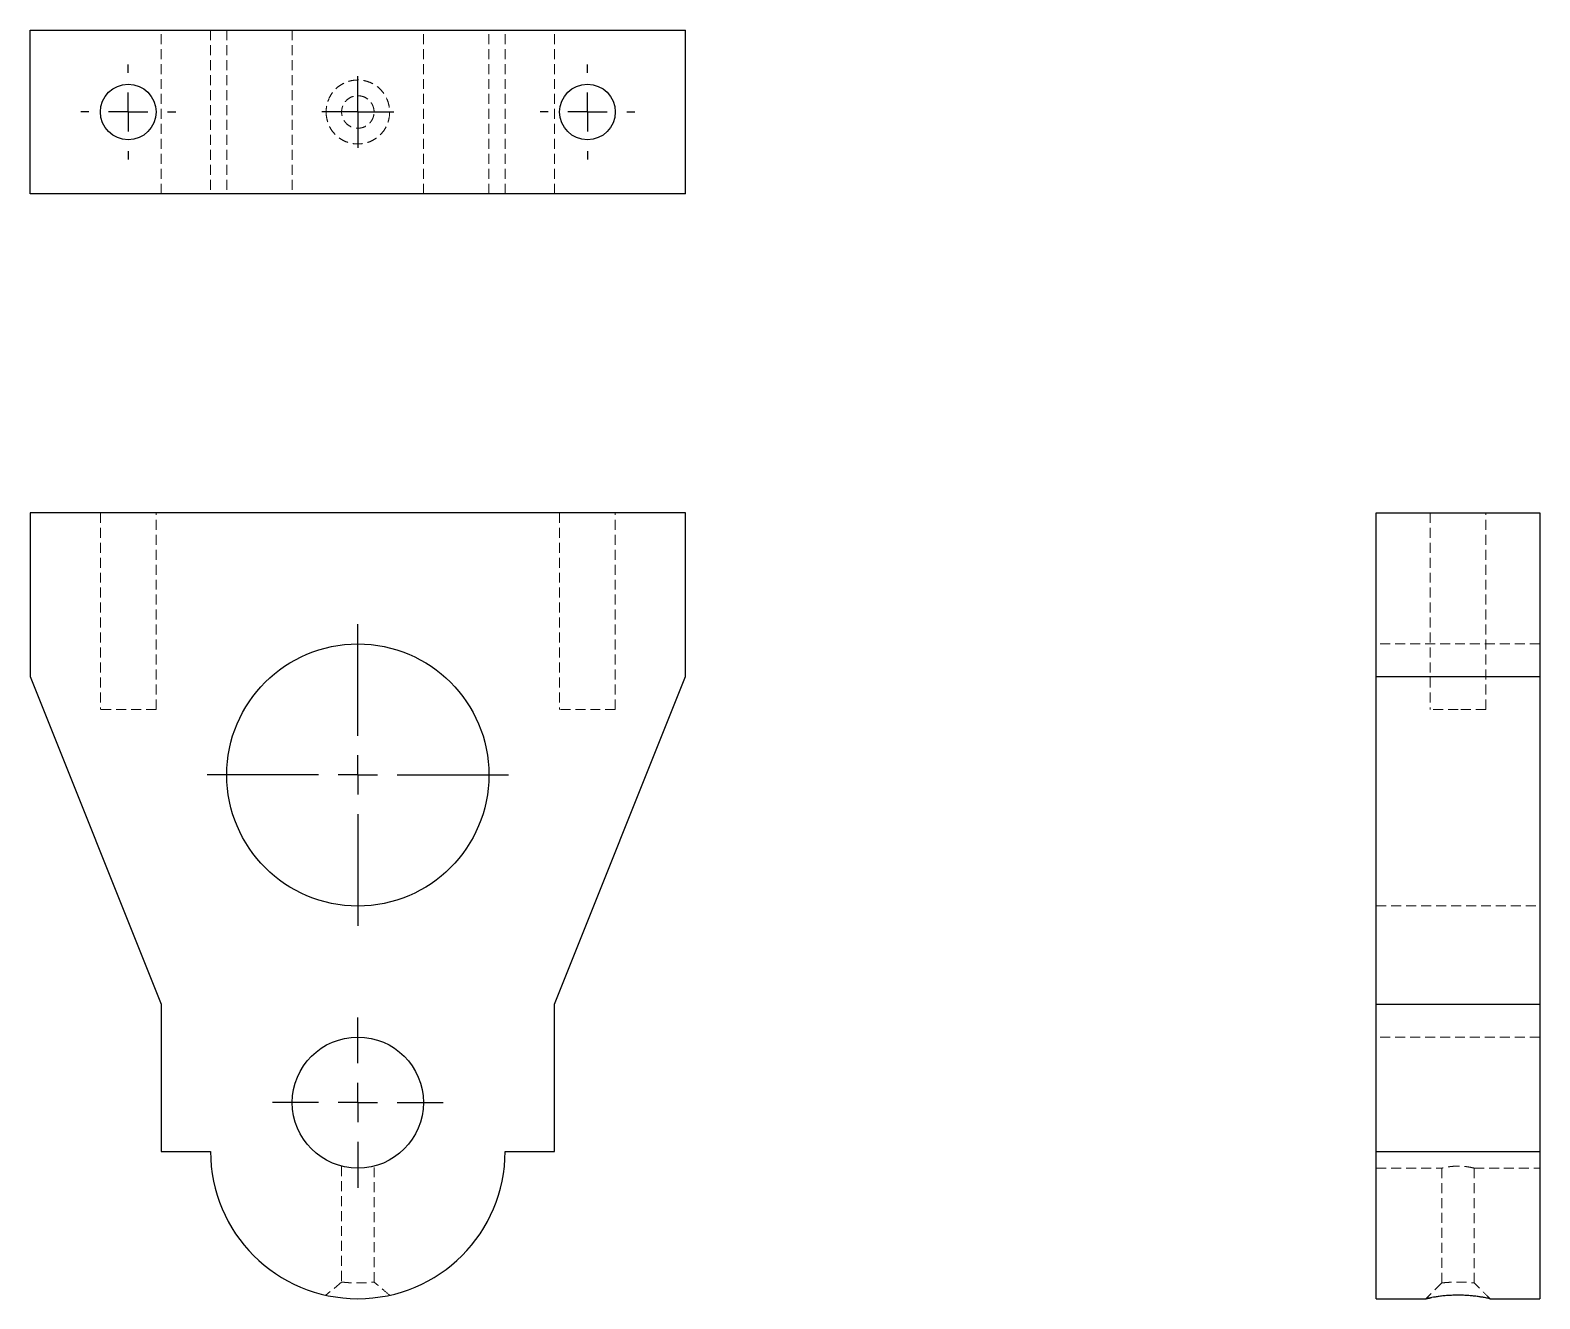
# Model space of a CAD drawing. Header units: millimetres. Extents: x 41 to 233, y 7 to 168.
import ezdxf

# ---------------------------------------------------------------- set-up
doc = ezdxf.new("R2010")
doc.units = ezdxf.units.MM
doc.linetypes.add('HIDDEN', pattern=[1.905, 1.27, -0.635])
doc.layers.add('10', color=7, linetype='Continuous')

# ---------------------------------------------------------------- blocks, each defined once
blk = doc.blocks.new('SW_CENTERMARKSYMBOL_0')
at = {"layer": '10', "color": 0}
for p, q in [((0, 5), (0, 10.84)), ((0, 0), (0, 2.5)), ((-5, 0), (-10.84, 0)), ((0, 0), (-2.5, 0)), ((0, 0), (0, -2.5)), ((0, 0), (2.5, 0)), ((5, 0), (10.84, 0)), ((0, -5), (0, -10.84))]:
    blk.add_line(p, q, dxfattribs=at)
blk = doc.blocks.new('SW_CENTERMARKSYMBOL_1')
at = {"layer": '10', "color": 0}
for p, q in [((0, 5), (0, 19.18)), ((0, 0), (0, 2.5)), ((-5, 0), (-19.18, 0)), ((0, 0), (-2.5, 0)), ((0, 0), (0, -2.5)), ((0, 0), (2.5, 0)), ((5, 0), (19.18, 0)), ((0, -5), (0, -19.18))]:
    blk.add_line(p, q, dxfattribs=at)
blk = doc.blocks.new('SW_CENTERMARKSYMBOL_2')
at = {"layer": '10', "color": 0}
for p, q in [((0, 2.5), (0, 4.57)), ((0, 0), (0, 2.5)), ((-2.5, 0), (-4.57, 0)), ((0, 0), (-2.5, 0)), ((0, 0), (0, -2.5)), ((0, 0), (2.5, 0)), ((2.5, 0), (4.57, 0)), ((0, -2.5), (0, -4.57))]:
    blk.add_line(p, q, dxfattribs=at)
blk = doc.blocks.new('SW_CENTERMARKSYMBOL_3')
at = {"layer": '10', "color": 0}
for p, q in [((0, 5), (0, 6.04)), ((0, 0), (0, 2.5)), ((-5, 0), (-6.04, 0)), ((0, 0), (-2.5, 0)), ((0, 0), (0, -2.5)), ((0, 0), (2.5, 0)), ((5, 0), (6.04, 0)), ((0, -5), (0, -6.04))]:
    blk.add_line(p, q, dxfattribs=at)
blk = doc.blocks.new('SW_CENTERMARKSYMBOL_4')
at = {"layer": '10', "color": 0}
for p, q in [((0, 5), (0, 6.04)), ((0, 0), (0, 2.5)), ((-5, 0), (-6.04, 0)), ((0, 0), (-2.5, 0)), ((0, 0), (0, -2.5)), ((0, 0), (2.5, 0)), ((5, 0), (6.04, 0)), ((0, -5), (0, -6.04))]:
    blk.add_line(p, q, dxfattribs=at)

msp = doc.modelspace()

# ---------------------------------------------------------------- linework, layer by layer
at = {"color": 7, "linetype": 'Continuous', "lineweight": 25}
for p, q in [((41.31, 147.59), (41.31, 168.41)), ((41.31, 168.41), (124.69, 168.41)), ((124.69, 147.59), (124.69, 168.41)), ((124.69, 147.59), (41.31, 147.59)), ((41.31, 107), (41.31, 86.19)), ((124.69, 107), (41.31, 107)), ((124.69, 86.19), (124.69, 107)), ((212.59, 86.19), (212.59, 107)), ((212.59, 107), (233.41, 107)), ((233.41, 107), (233.41, 86.19)), ((41.31, 86.19), (57.98, 44.49)), ((108.02, 44.49), (124.69, 86.19)), ((212.59, 86.19), (233.41, 86.19)), ((212.59, 44.49), (212.59, 86.19)), ((233.41, 86.19), (233.41, 44.49)), ((57.98, 44.49), (57.98, 25.75)), ((108.02, 25.75), (108.02, 44.49)), ((212.59, 44.49), (233.41, 44.49)), ((212.59, 25.75), (212.59, 44.49)), ((233.41, 44.49), (233.41, 25.75)), ((57.98, 25.75), (64.25, 25.75)), ((101.75, 25.75), (108.02, 25.75)), ((212.59, 25.75), (233.41, 25.75)), ((212.59, 7), (212.59, 25.75)), ((233.41, 25.75), (233.41, 7)), ((212.59, 7), (218.93, 7)), ((227.06, 7), (233.41, 7))]:
    msp.add_line(p, q, dxfattribs=at)
at = {"color": 7, "linetype": 'HIDDEN', "lineweight": 18}
for p, q in [((57.98, 147.59), (57.98, 168.41)), ((64.25, 168.41), (64.25, 147.59)), ((66.32, 168.41), (66.32, 147.59)), ((74.66, 168.41), (74.66, 147.59)), ((91.34, 147.59), (91.34, 168.41)), ((99.68, 147.59), (99.68, 168.41)), ((101.75, 147.59), (101.75, 168.41)), ((108.02, 147.59), (108.02, 168.41)), ((50.24, 107), (50.24, 81.98)), ((57.32, 81.98), (57.32, 107)), ((108.68, 107), (108.68, 81.98)), ((115.76, 81.98), (115.76, 107)), ((219.46, 107), (219.46, 81.98)), ((226.54, 81.98), (226.54, 107)), ((233.41, 90.32), (212.59, 90.32)), ((57.32, 81.98), (50.24, 81.98)), ((115.76, 81.98), (108.68, 81.98)), ((223, 81.98), (219.46, 81.98)), ((226.54, 81.98), (223, 81.98)), ((212.59, 56.97), (233.41, 56.97)), ((233.41, 40.29), (212.59, 40.29)), ((80.93, 23.87), (80.93, 9.12)), ((85.07, 9.11), (85.07, 23.87)), ((212.59, 23.61), (220.96, 23.61)), ((220.93, 23.62), (220.93, 9.01)), ((225.04, 23.61), (233.41, 23.61)), ((225.07, 9), (225.07, 23.62)), ((80.95, 9.13), (78.94, 7.43)), ((223, 9.12), (222.93, 9.11)), ((223, 7.44), (223.18, 7.44))]:
    msp.add_line(p, q, dxfattribs=at)
at = {"color": 7, "linetype": 'Continuous', "lineweight": 25}
for centre, radius in [((53.78, 158), 3.54), ((112.22, 158), 3.54), ((83, 73.64), 16.68), ((83, 31.95), 8.34)]:
    msp.add_circle(centre, radius, dxfattribs=at)
msp.add_arc((83, 25.75), 18.75, 180, 0, dxfattribs=at)
at = {"color": 7, "linetype": 'HIDDEN', "lineweight": 18}
for points, knots in [([(78.96, 158), (78.96, 158.27), (78.99, 158.53), (79.1, 159.05), (79.17, 159.31), (79.37, 159.8), (79.49, 160.04), (79.78, 160.49), (79.94, 160.7), (80.32, 161.07), (80.52, 161.24), (80.96, 161.53), (81.2, 161.65), (81.69, 161.86), (81.95, 161.94), (82.47, 162.04), (82.73, 162.07), (83.26, 162.07), (83.53, 162.04), (84.05, 161.94), (84.31, 161.86), (84.8, 161.65), (85.04, 161.53), (85.48, 161.24), (85.68, 161.07), (86.06, 160.69), (86.22, 160.48), (86.51, 160.04), (86.64, 159.8), (86.84, 159.31), (86.91, 159.06), (87.02, 158.53), (87.04, 158.26), (87.05, 157.73), (87.02, 157.47), (86.92, 156.94), (86.84, 156.69), (86.64, 156.2), (86.52, 155.96), (86.23, 155.52), (86.06, 155.31), (85.69, 154.94), (85.48, 154.76), (85.04, 154.47), (84.81, 154.34), (84.32, 154.14), (84.06, 154.06), (83.54, 153.96), (83.27, 153.93), (82.74, 153.93), (82.47, 153.95), (81.95, 154.06), (81.69, 154.14), (81.2, 154.34), (80.97, 154.47), (80.53, 154.76), (80.32, 154.93), (79.95, 155.3), (79.78, 155.51), (79.49, 155.96), (79.37, 156.19), (79.17, 156.69), (79.1, 156.94), (78.99, 157.47), (78.96, 157.73), (78.96, 158)], [0, 0, 0, 0, 0.03125, 0.03125, 0.0625, 0.0625, 0.09375, 0.09375, 0.125, 0.125, 0.15625, 0.15625, 0.1875, 0.1875, 0.21875, 0.21875, 0.25, 0.25, 0.28125, 0.28125, 0.3125, 0.3125, 0.34375, 0.34375, 0.375, 0.375, 0.40625, 0.40625, 0.4375, 0.4375, 0.46875, 0.46875, 0.5, 0.5, 0.53125, 0.53125, 0.5625, 0.5625, 0.59375, 0.59375, 0.625, 0.625, 0.65625, 0.65625, 0.6875, 0.6875, 0.71875, 0.71875, 0.75, 0.75, 0.78125, 0.78125, 0.8125, 0.8125, 0.84375, 0.84375, 0.875, 0.875, 0.90625, 0.90625, 0.9375, 0.9375, 0.96875, 0.96875, 1, 1, 1, 1]), ([(85.07, 158), (85.07, 157.86), (85.05, 157.73), (85, 157.46), (84.96, 157.33), (84.86, 157.08), (84.79, 156.96), (84.64, 156.74), (84.56, 156.63), (84.27, 156.35), (84.04, 156.19), (83.67, 156.04), (83.54, 156), (83.27, 155.95), (83.14, 155.93), (82.87, 155.93), (82.73, 155.95), (82.46, 156), (82.33, 156.04), (81.96, 156.19), (81.73, 156.35), (81.44, 156.63), (81.36, 156.74), (81.21, 156.96), (81.14, 157.08), (81.04, 157.33), (81, 157.46), (80.95, 157.73), (80.93, 157.86), (80.93, 158.14), (80.95, 158.27), (81, 158.54), (81.04, 158.67), (81.14, 158.92), (81.21, 159.04), (81.36, 159.26), (81.44, 159.37), (81.73, 159.65), (81.96, 159.81), (82.33, 159.96), (82.46, 160), (82.73, 160.05), (82.86, 160.07), (83.13, 160.07), (83.27, 160.05), (83.54, 160), (83.67, 159.96), (84.04, 159.81), (84.27, 159.65), (84.56, 159.37), (84.64, 159.26), (84.79, 159.04), (84.86, 158.92), (84.96, 158.67), (85, 158.54), (85.05, 158.27), (85.07, 158.14), (85.07, 158)], [0, 0, 0, 0, 0.03125, 0.03125, 0.0625, 0.0625, 0.09375, 0.09375, 0.125, 0.125, 0.1875, 0.1875, 0.21875, 0.21875, 0.25, 0.25, 0.28125, 0.28125, 0.3125, 0.3125, 0.375, 0.375, 0.40625, 0.40625, 0.4375, 0.4375, 0.46875, 0.46875, 0.5, 0.5, 0.53125, 0.53125, 0.5625, 0.5625, 0.59375, 0.59375, 0.625, 0.625, 0.6875, 0.6875, 0.71875, 0.71875, 0.75, 0.75, 0.78125, 0.78125, 0.8125, 0.8125, 0.875, 0.875, 0.90625, 0.90625, 0.9375, 0.9375, 0.96875, 0.96875, 1, 1, 1, 1]), ([(223, 23.87), (222.77, 23.87), (222.31, 23.85), (221.7, 23.77), (221.24, 23.68), (220.96, 23.62), (220.96, 23.62), (220.96, 23.62)], [0, 0, 0, 0, 0.210311, 0.420462, 0.634721, 0.851858, 1, 1, 1, 1]), ([(225.04, 23.62), (225.05, 23.62), (225.08, 23.61), (224.9, 23.65), (224.53, 23.73), (223.96, 23.82), (223.42, 23.87), (223.09, 23.87), (223, 23.87)], [0, 0, 0, 0, 0.064564, 0.272517, 0.482374, 0.697812, 0.914196, 1, 1, 1, 1]), ([(80.93, 9.12), (80.95, 9.11), (81, 9.1), (81.36, 9.08), (81.88, 9.03), (82.53, 9), (83.24, 9), (83.91, 9.02), (84.49, 9.06), (84.89, 9.1), (85.08, 9.12), (85.05, 9.11), (85.04, 9.11)], [0, 0, 0, 0, 0.107182, 0.214326, 0.321753, 0.429376, 0.536343, 0.64335, 0.750188, 0.85782, 0.965312, 1, 1, 1, 1]), ([(87.06, 7.43), (86.72, 7.71), (86.06, 8.28), (85.39, 8.85), (85.05, 9.13)], [0, 0, 0, 0, 0.5, 1, 1, 1, 1]), ([(220.95, 9.02), (220.61, 8.68), (219.93, 8), (219.25, 7.33), (218.91, 6.99)], [0, 0, 0, 0, 0.5, 1, 1, 1, 1]), ([(220.96, 9.01), (220.95, 9), (220.92, 9), (221.11, 9.02), (221.51, 9.06), (222.08, 9.1), (222.76, 9.12), (223.47, 9.11), (224.12, 9.09), (224.64, 9.05), (225, 9.01), (225.04, 9), (225.07, 9)], [0, 0, 0, 0, 0.0363842, 0.1432892, 0.2500248, 0.3575543, 0.4649441, 0.5720963, 0.6787523, 0.7857686, 0.8933646, 1, 1, 1, 1]), ([(223.27, 9.11), (223.26, 9.11), (223.21, 9.11), (223.12, 9.12), (223.04, 9.12), (223, 9.12)], [0, 0, 0, 0, 0.124509, 0.561518, 1, 1, 1, 1]), ([(227.08, 6.99), (226.75, 7.32), (226.07, 8), (225.39, 8.68), (225.05, 9.02)], [0, 0, 0, 0, 0.5, 1, 1, 1, 1])]:
    msp.add_open_spline(points, degree=3, knots=knots, dxfattribs=at)
at = {"color": 7, "linetype": 'Continuous', "lineweight": 25}
msp.add_open_spline([(227.06, 7), (227.06, 7), (227.06, 7), (226.93, 7.03), (226.7, 7.08), (226.37, 7.14), (225.94, 7.21), (225.42, 7.29), (224.85, 7.35), (224.2, 7.41), (223.53, 7.44), (222.84, 7.45), (222.16, 7.43), (221.5, 7.39), (220.89, 7.33), (220.33, 7.25), (219.85, 7.18), (219.46, 7.11), (219.17, 7.05), (218.98, 7.01), (218.91, 7), (218.95, 7.01), (219.11, 7.04), (219.34, 7.08), (219.55, 7.12), (219.64, 7.14)], degree=3, knots=[0, 0, 0, 0, 0.030365, 0.072737, 0.116252, 0.160517, 0.206063, 0.24982, 0.294746, 0.339856, 0.386347, 0.430554, 0.476078, 0.52011, 0.565392, 0.609995, 0.655916, 0.699879, 0.745091, 0.789306, 0.834798, 0.878826, 0.924239, 0.96694, 1, 1, 1, 1], dxfattribs=at)

# ---------------------------------------------------------------- block references
at = {"layer": '10'}
for name, p in [('SW_CENTERMARKSYMBOL_3', (53.78, 158)), ('SW_CENTERMARKSYMBOL_4', (112.22, 158)), ('SW_CENTERMARKSYMBOL_2', (83, 158)), ('SW_CENTERMARKSYMBOL_1', (83, 73.64)), ('SW_CENTERMARKSYMBOL_0', (83, 31.95))]:
    msp.add_blockref(name, p, dxfattribs=at)

doc.saveas('drawing.dxf')
